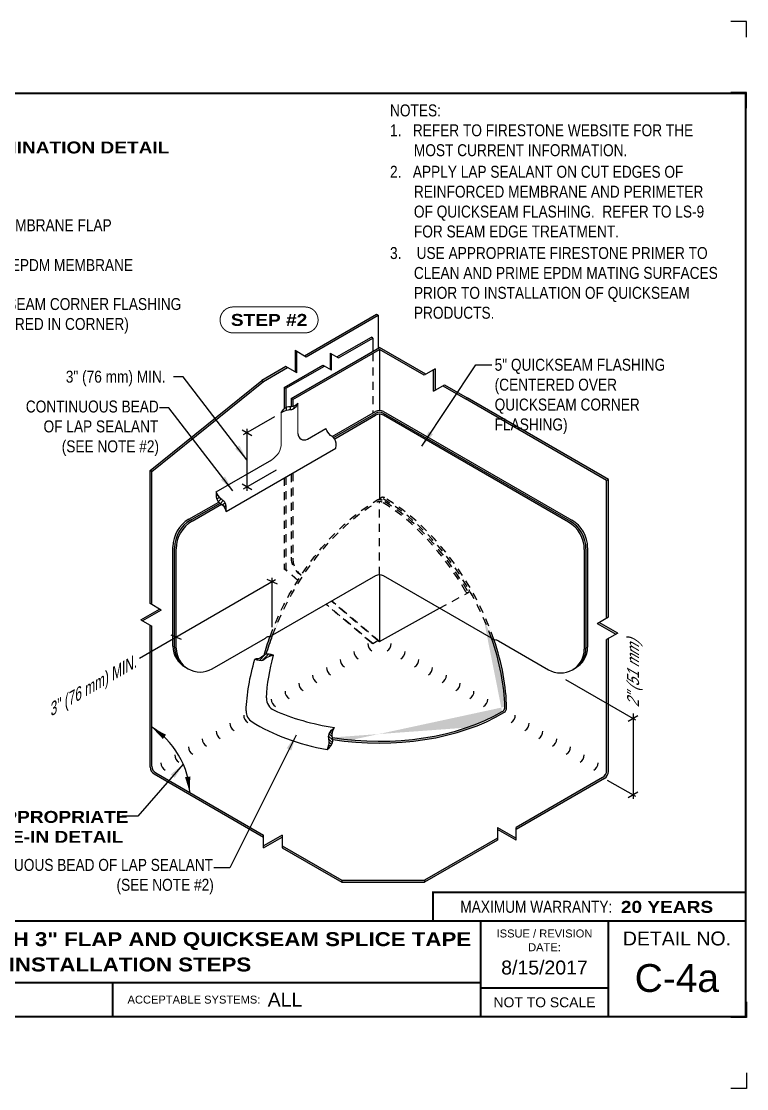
# Model space of a CAD drawing. Header units: inches. Extents: x 121.4 to 141.5, y -221.5 to -204.7.
# Drawn here: x 130.09 to 141.48, y -221.46 to -204.7 of the extents above; entities that cross this region are included whole.
import ezdxf
from ezdxf.enums import TextEntityAlignment as Align

# ---------------------------------------------------------------- set-up
doc = ezdxf.new("R2010")
doc.units = ezdxf.units.IN
doc.header["$MEASUREMENT"] = 0
doc.linetypes.add('HIDDEN2', pattern=[0.1875, 0.125, -0.0625])
doc.layers.get('0').update_dxf_attribs({"linetype": 'CONTINUOUS'})
doc.layers.get('DEFPOINTS').update_dxf_attribs({"linetype": 'CONTINUOUS'})
for name, color, linetype in [('FSBP-ANNO-NOTE', 7, 'CONTINUOUS'), ('FSBP-MEMBRANE', 7, 'CONTINUOUS'), ('FSBP-SEALANTS', 1, 'CONTINUOUS'), ('FSBP-TTLB', 7, 'CONTINUOUS'), ('FSBP-TTLB-BORDER', 7, 'CONTINUOUS'), ('FSBP-TTLB-TEXT', 7, 'CONTINUOUS')]:
    doc.layers.add(name, color=color, linetype=linetype)
doc.styles.add('FSBP_ARIAL', font='arial.ttf')
doc.styles.add('FSBP_ARIAL_BOLD', font='')
doc.styles.add('FSBP_ARIAL_NAR', font='ARIALN.TTF')
doc.styles.get('FSBP_ARIAL_BOLD').set_extended_font_data('Arial Black')
doc.dimstyles.new('FSBP-LEADER', dxfattribs={"dimtxt": 0.1875, "dimasz": 0.25, "dimexe": 0.0625, "dimexo": 0.125, "dimgap": 0.125, "dimtad": 0, "dimtih": 1, "dimtoh": 1, "dimdec": 4, "dimzin": 0, "dimdsep": 46, "dimlunit": 4, "dimtxsty": 'FSBP_ARIAL_NAR', "dimcen": 0.09375, "dimclrd": 256, "dimclre": 256, "dimclrt": 256, "dimadec": 0, "dimazin": 0, "dimtfac": 1, "dimtdec": 4, "dimtofl": 0, "dimtmove": 0, "dimatfit": 3, "dimfxl": 0, "dimtolj": 1, "dimtzin": 0, "dimlwd": -1, "dimlwe": -1, "dimarcsym": 0})

# ---------------------------------------------------------------- blocks, each defined once
blk = doc.blocks.new('TTLB-EPDM_2')
at = {"layer": 'DEFPOINTS', "linetype": 'Continuous', "ltscale": 1.75}
for points in [[(20.01562500000003, 13.88083333333333), (20.01562500000003, 14.13083333333333), (19.76562500000003, 14.13083333333333)], [(20.01562500000003, -2.380833333333342), (20.01562500000003, -2.630833333333342), (19.76562500000003, -2.630833333333342)]]:
    blk.add_lwpolyline(points, dxfattribs=at)
at = {"layer": 'DEFPOINTS', "color": 1}
for points in [[(20.015625, 12.765625), (20.015625, 13.015625), (19.765625, 13.015625)], [(20.015625, -1.265625), (20.015625, -1.515625), (19.765625, -1.515625)]]:
    blk.add_lwpolyline(points, dxfattribs=at)
at = {"layer": 'FSBP-TTLB', "const_width": 0.03125}
blk.add_lwpolyline([(15.09028770518938, 0), (20, 0), (20, 0.4512598240669945), (15.09028770518938, 0.4512598240669945)], close=True, dxfattribs=at)
for points in [[(0, 0), (0, -1.5), (20, -1.5), (20, 0), (0, 0)], [(15.84028770518938, 0), (15.84028770518938, -0.9643749050531198)], [(17.84110496735593, 0), (17.84110496735593, -1.5)], [(20, 0), (20, -1.5)], [(4.825208527206769, -0.9643749050531198), (15.84028770518938, -0.9643749050531198)], [(15.84028770518938, -0.9643749050531198), (15.84028770518938, -1.5)], [(15.84028770518938, -1.048740175933006), (17.84110496735593, -1.048740175933006)]]:
    blk.add_lwpolyline(points, dxfattribs=at)
at = {"layer": 'FSBP-TTLB-BORDER', "const_width": 0.03125}
blk.add_lwpolyline([(20, 0), (20, 13), (0, 13), (0, 0)], dxfattribs=at)
at = {"layer": 'FSBP-TTLB-TEXT', "const_width": 0.03125}
blk.add_lwpolyline([(10.06152282927678, -0.9643749050531198), (10.06152282927678, -1.5)], dxfattribs=at)
at = {"layer": 'FSBP-TTLB-TEXT', "style": 'FSBP_ARIAL_NAR'}
blk.add_text('MAXIMUM WARRANTY:', height=0.1875, dxfattribs=at).set_placement((17.90516569312837, 0.2256299120335257), align=Align.MIDDLE_RIGHT)
at = {"layer": 'FSBP-TTLB-TEXT', "style": 'FSBP_ARIAL'}
for s, height, p in [('ISSUE / REVISION', 0.125, (16.84069633627263, -0.1938496373466023)), ('DETAIL NO.', 0.21875, (18.92055248367797, -0.2724398367368792)), ('DATE:', 0.125, (16.84069633627263, -0.409973105348854)), ('NOT TO SCALE', 0.15625, (16.84069633627263, -1.274370087966503))]:
    blk.add_text(s, height=height, dxfattribs=at).set_placement(p, align=Align.MIDDLE_CENTER)
blk.add_text('ACCEPTABLE SYSTEMS:', height=0.125, dxfattribs=at).set_placement((10.29281281591562, -1.23218745252656), align=Align.MIDDLE_LEFT)
at = {"layer": 'FSBP-TTLB-TEXT'}
for tag, height, style, p in [('MAXIMUM_WARRANTY', 0.1875, 'FSBP_ARIAL_BOLD', (18.03987100774941, 0.2240244307510579)), ('ACCPT_SYSTEMS', 0.21875, 'FSBP_ARIAL', (12.49438170418193, -1.23218745252656))]:
    blk.add_attdef(tag, text='', height=height, dxfattribs=dict(at, style=style)).set_placement(p, align=Align.MIDDLE_LEFT)
for tag, height, style, p in [('DETAIL_DESCP_LINE_1', 0.21875, 'FSBP_ARIAL_BOLD', (10.33118450231211, -0.2831249841755152)), ('DETAIL_DESCP_LINE_2', 0.21875, 'FSBP_ARIAL_BOLD', (10.33118450231211, -0.6812499208775904)), ('ISSUE_REV_DATE', 0.21875, 'FSBP_ARIAL', (16.84069633627263, -0.7282559425942452)), ('DETAIL_NUMBER', 0.4375, 'FSBP_ARIAL', (18.91941590748775, -0.8931630692489421))]:
    blk.add_attdef(tag, text='', height=height, dxfattribs=dict(at, style=style)).set_placement(p, align=Align.MIDDLE_CENTER)

msp = doc.modelspace()

# ---------------------------------------------------------------- hatches: boundary and pattern name
at = {"layer": 'FSBP-MEMBRANE'}
h = msp.add_hatch(color=256, dxfattribs=at)
h.paths.add_polyline_path([(133.8929841105433, -210.3499385151922), (133.8659208166751, -210.3343135151922), (132.1094925140483, -211.748387868526), (132.1365558079165, -211.764012868526)])
h.paths.add_polyline_path([(134.2700486181535, -210.1322402202215), (134.2429853242853, -210.1166152202215), (133.8659208166751, -210.3343135151922), (133.8929841105432, -210.3499385151922)])
h.paths.add_polyline_path([(134.4167993474906, -209.878060500962), (134.3897360536223, -209.862435500962), (134.3897360536223, -210.201341793308), (134.4167993474906, -210.216966793308)])
h.paths.add_polyline_path([(135.6926560939306, -209.3108974111305), (135.6655928000624, -209.2952724111305), (134.5364867829593, -209.9471620740485), (134.5635500768276, -209.9627870740485)])
h = msp.add_hatch(color=256, dxfattribs=at)
h.paths.add_polyline_path([(135.7126079992145, -209.8164362334646), (134.3232534241964, -210.6185804713511), (134.3503167180647, -210.6342054713511), (135.7126079992145, -209.8476862334646), (136.4121164187349, -210.2515476077751), (136.4391797126031, -210.2359226077752)])
edge = h.paths.add_edge_path()
edge.add_line((134.3503167180646, -210.6342054713511), (134.3232534241964, -210.6185804713511))
edge.add_line((134.3232534241964, -210.6185804713511), (134.3232534241963, -210.7444821931216))
edge.add_spline(control_points=[(134.3232534241963, -210.7444821931215), (134.3324690592442, -210.743970223717), (134.3415851526698, -210.7430909830279), (134.3503167180558, -210.7411730156181)], knot_values=[0.1946409891916522, 0.1946409891916522, 0.1946409891916522, 0.1946409891916522, 0.2216285865530883, 0.2216285865530883, 0.2216285865530883, 0.2216285865530883], degree=3, periodic=0)
edge.add_line((134.3503167180647, -210.7411730156165), (134.3503167180646, -210.6342054713511))
h.paths.add_polyline_path([(136.5859304419401, -210.1511960346886), (136.558867148072, -210.1668210346886), (136.558867148072, -210.5057273270347), (136.5859304419401, -210.4901023270347)])
h.paths.add_polyline_path([(136.7326811712773, -210.4053757539482), (136.7056178774091, -210.4210007539482), (137.0606374570475, -210.62597140382), (139.279648409442, -211.9071179745197), (139.3067117033103, -211.8914929745197), (137.0877007509157, -210.61034640382)])
h = msp.add_hatch(color=256, dxfattribs=at)
edge = h.paths.add_edge_path()
edge.add_arc((135.7126079992144, -210.9616181741986), 0.1249999999999995, 60.00000000003179, 120.0000000000086)
edge.add_line((135.6501079992144, -210.8533649987256), (134.9901816907567, -211.2343736305589))
edge.add_spline(control_points=[(134.9901816907567, -211.2343736305589), (134.9968991550403, -211.2399660171491), (135.0034393335522, -211.2461788189072), (135.0088055695802, -211.2530670199865), (135.0090997500512, -211.2534512839326)], knot_values=[0.1463230055661663, 0.1463230055661663, 0.1463230055661663, 0.1463230055661663, 0.1727365513456251, 0.1742882624835663, 0.1742882624835663, 0.1742882624835663, 0.1742882624835663], degree=3, periodic=0)
edge.add_line((135.0090997500513, -211.2534512839326), (135.6501079992144, -210.8833649987255))
edge.add_arc((135.7126079992144, -210.9916181741986), 0.1249999999999995, 60.00000000000267, 119.9999999999973, ccw=False)
edge.add_line((135.7751079992144, -210.8833649987255), (138.6791117899654, -212.5599923690433))
edge.add_arc((138.4291117899654, -212.9930050709355), 0.4999999999999898, 0, 59.99999999999949, ccw=False)
edge.add_line((138.9291117899654, -212.9930050709355), (138.9291117899654, -214.5548108835023))
edge.add_arc((138.5541117899654, -214.5548108835023), 0.3750000000000028, -57.70755722410081, 0, ccw=False)
edge.add_arc((138.5800925520789, -214.5398108835024), 0.3749999999999858, 297.7075572239966, 360)
edge.add_line((138.9550925520789, -214.5398108835024), (138.9550925520789, -212.9780050709354))
edge.add_arc((138.4550925520789, -212.9780050709355), 0.4999999999999939, 3.256887993818826e-12, 60.00000000000673)
edge.add_line((138.7050925520789, -212.5449923690432), (135.7751079992144, -210.8533649987255))
edge = h.paths.add_edge_path()
edge.add_arc((133.0204094063334, -212.9789724584027), 0.4999999999999961, 120.00000000000489, 180, ccw=False)
edge.add_line((132.7704094063334, -212.5459597565105), (133.2326060397178, -212.2791104058074))
edge.add_spline(control_points=[(133.2326060397178, -212.2791104058074), (133.2249020283272, -212.2734897757288), (133.2169268797804, -212.2681110813936), (133.2091819655336, -212.2626343013431)], knot_values=[0.1970179981453527, 0.1970179981453527, 0.1970179981453527, 0.1970179981453527, 0.2249099053699538, 0.2249099053699538, 0.2249099053699538, 0.2249099053699538], degree=3, periodic=0)
edge.add_line((133.2091819655337, -212.2626343013431), (132.7444286442199, -212.5309597565105))
edge.add_arc((132.9944286442199, -212.9639724584027), 0.5000000000000098, 120.0000000000062, 179.9999999999968)
edge.add_line((132.4944286442199, -212.9639724584027), (132.4944286442199, -214.3577173185928))
edge.add_line((132.4944286442199, -214.3577173185928), (132.5204094063335, -214.3687890495448))
edge.add_line((132.5204094063335, -214.3687890495448), (132.5204094063334, -212.9789724584027))
h.paths.add_polyline_path([(132.5204094063335, -214.368789049545), (132.4944286442199, -214.3837890495451), (132.4944286442199, -214.5257782709695, 0.2786991910613287), (132.6950690853249, -214.8577778857614, -0.2572566661228441), (132.5204094063335, -214.5407782709695)])
h.paths.add_polyline_path([(132.4944286442199, -214.3577173185928), (132.4944286442199, -214.3837890495451), (132.5204094063336, -214.3687890495449)])
h = msp.add_hatch(color=256, dxfattribs=at)
h.paths.add_polyline_path([(132.1365558079165, -211.764012868526), (132.1094925140483, -211.748387868526), (132.1094925140483, -213.8411005010195), (132.1365558079166, -213.8567255010194)])
h.paths.add_polyline_path([(132.2833065372535, -213.9414520741059), (132.2562432433852, -213.9258270741059), (131.9627417847111, -214.095280220279), (131.9898050785795, -214.110905220279)])
h.paths.add_polyline_path([(132.1365558079165, -214.1956317933654), (132.1094925140484, -214.1800067933655), (132.1094925140484, -214.6060320279204), (132.1365558079165, -214.5904070279205)])
h.paths.add_polyline_path([(132.1365558079165, -214.5904070279205), (132.1094925140484, -214.6060320279204), (132.1094925140484, -216.4068778694813, 0.26794919243112), (132.1719925140484, -216.5151310449543), (133.8920460909602, -217.5082044406049), (133.8920460909602, -217.476954440605), (132.1990558079164, -216.4995060449543, -0.2679491924309793), (132.1365558079165, -216.3912528694812)])
h.paths.add_polyline_path([(134.1855475496342, -217.5082044406051), (134.1855475496342, -217.476954440605), (133.8920460909602, -217.646407586778), (133.8920460909602, -217.6776575867781)])
h.paths.add_polyline_path([(134.1855475496343, -217.646407586778), (134.1855475496343, -217.6776575867779), (135.1185880206253, -218.2163487538696), (135.1185880206253, -218.1850987538695)])
h.paths.add_polyline_path([(136.4185082262305, -218.1850987538695), (135.1185880206253, -218.1850987538696), (135.1185880206253, -218.2163487538695), (136.4185082262305, -218.2163487538696)])
h.paths.add_polyline_path([(137.5635068227823, -217.5552835059287), (137.5635068227823, -217.5240335059286), (136.4185082262305, -218.1850987538695), (136.4185082262306, -218.2163487538697)])
h.paths.add_polyline_path([(137.5635068227823, -217.3545803597556), (137.5635068227823, -217.3858303597557), (137.8570082814564, -217.5552835059286), (137.8570082814563, -217.5240335059286)])
h.paths.add_polyline_path([(139.2442117033104, -216.5849280907276, 0.2679491924307208), (139.3067117033102, -216.4766749152546), (139.3067117033102, -215.4223373479561), (139.279648409442, -215.4067123479561), (139.279648409442, -216.4610499152544, -0.2679491924312365), (139.2171484094421, -216.5693030907275), (137.8570082814563, -217.3545803597556), (137.8570082814563, -217.3858303597558)])
h.paths.add_polyline_path([(139.3067117033102, -214.3893663128712), (139.279648409442, -214.4049913128711), (139.279648409442, -215.4067123479561), (139.3067117033102, -215.422337347956)])
h.paths.add_polyline_path([(139.1599609739733, -214.1351865936115), (139.1328976801051, -214.1508115936116), (139.426399138779, -214.3202647397848), (139.4534624326473, -214.3046397397848)])
h.paths.add_polyline_path([(139.3067117033102, -211.8914929745197), (139.279648409442, -211.9071179745197), (139.279648409442, -214.0660850205252), (139.3067117033102, -214.0504600205252)])
h = msp.add_hatch(color=256, dxfattribs=at)
edge = h.paths.add_edge_path()
edge.add_ellipse((135.7126079992145, -214.4362869578478), major_axis=(-1.355625165037663, -2.348011661864188), ratio=0.5773502691896257, start_angle=286.17178731617446, end_angle=293.06004191308546, ccw=False)
edge.add_spline(control_points=[(134.0330573326368, -214.3385499651686), (134.0226131619719, -214.3463640131299), (134.0103980310721, -214.3555030459711), (133.9961551490461, -214.3584914785643), (133.9940608635975, -214.3588379444867)], knot_values=[0, 0, 0, 0, 0.0378914001495455, 0.04431643523064322, 0.04431643523064322, 0.04431643523064322, 0.04431643523064322], degree=3, periodic=0)
edge.add_ellipse((135.686627237101, -214.4212869578478), major_axis=(-1.355625165037663, -2.348011661864188), ratio=0.5773502691896257, start_angle=286.9891252174177, end_angle=293.7852045980065)
edge.add_spline(control_points=[(133.8994078132318, -214.6520677007898), (133.9054022125816, -214.6478184698537), (133.9166023955283, -214.640953572203), (133.928681555648, -214.6370866189116), (133.9343118849034, -214.635861471033)], knot_values=[0.1357060725489494, 0.1357060725489494, 0.1357060725489494, 0.1357060725489494, 0.1630777839777892, 0.1857740243793803, 0.1857740243793803, 0.1857740243793803, 0.1857740243793803], degree=3, periodic=0)
edge = h.paths.add_edge_path()
edge.add_ellipse((135.7126079992146, -214.4662869578478), major_axis=(-2.711250330075325, 0), ratio=0.5773502691896261, start_angle=74.28768636865316, end_angle=136.1303300978276)
edge.add_arc((137.6242916307099, -215.4796610340685), 0.08333333333334857, 300.988677995794, 360.4255553803303)
edge.add_ellipse((135.7905502855551, -214.3912869578478), major_axis=(1.355625165037663, -2.348011661864188), ratio=0.5773502691896257, start_angle=45.49350216937509, end_angle=71.25642452265299)
edge.add_spline(control_points=[(137.5098889383191, -214.4046187241862), (137.5080675267785, -214.4042964342402), (137.4941237681866, -214.4012518221138), (137.4821337202308, -214.3922811902856), (137.471689549566, -214.3844671423243)], knot_values=[0, 0, 0, 0, 0.005608435259622215, 0.04349983540909387, 0.04349983540909387, 0.04349983540909387, 0.04349983540909387], degree=3, periodic=0)
edge.add_ellipse((135.7645695234416, -214.4062869578478), major_axis=(1.355625165037663, -2.348011661864188), ratio=0.5773502691896257, start_angle=46.273270079413805, end_angle=72.07017789199801, ccw=False)
edge.add_arc((137.5979214083368, -215.4652720486322), 0.08333333333332277, -61.202645500829476, 2.4472640094912776, ccw=False)
edge.add_ellipse((135.7126079992145, -214.4362869578478), major_axis=(-2.711250330075325, 0), ratio=0.5773502691896261, start_angle=74.18562601393552, end_angle=135.3047358247728, ccw=False)
edge.add_spline(control_points=[(134.9737336308523, -215.9423793653835), (134.9754789786595, -215.9527278668778), (134.9772651523019, -215.9630284594259), (134.9783815225624, -215.9731368545216)], knot_values=[0.180423350069737, 0.180423350069737, 0.180423350069737, 0.180423350069737, 0.2095500917941381, 0.2095500917941381, 0.2095500917941381, 0.2095500917941381], degree=3, periodic=0)
at = {"layer": 'FSBP-SEALANTS'}
h = msp.add_hatch(dxfattribs=at)
h.set_pattern_fill('ANSI31', color=256, scale=0.5, angle=45, style=0)
h.set_pattern_definition([(90, (6.252776074688882e-13, -74.99789894155569), (-0.0625, 1.387778780781446e-17), [])])
edge = h.paths.add_edge_path()
edge.add_spline(control_points=[(134.1693570112333, -210.8451607865974), (134.2031966836286, -210.8255501621888), (134.2579228344808, -210.7938354937617), (134.3716684595352, -210.8020526231134), (134.4073580058412, -210.7365889514249), (134.4303017812236, -210.6945042534)], knot_values=[0, 0, 0, 0, 0.1731598397207024, 0.2800373301323079, 0.4724284493656404, 0.4724284493656404, 0.4724284493656404, 0.4724284493656404], degree=3, periodic=0)
edge.add_spline(control_points=[(134.4303017812236, -210.6945042534), (134.4060764750692, -210.7139545101148), (134.3810960895669, -210.7340110125077), (134.3512238140428, -210.74097376377), (134.3503167180558, -210.7411730156181)], knot_values=[0.332442879829669, 0.332442879829669, 0.332442879829669, 0.332442879829669, 0.4673681506631664, 0.4715736407754479, 0.4715736407754479, 0.4715736407754479, 0.4715736407754479], degree=3, periodic=0)
edge.add_spline(control_points=[(134.3503167180558, -210.7411730156181), (134.3415851526698, -210.7430909830279), (134.3324690592443, -210.743970223717), (134.3232534241964, -210.7444821931215)], knot_values=[0.2919614837875716, 0.2919614837875716, 0.2919614837875716, 0.2919614837875716, 0.3324428798296689, 0.3324428798296689, 0.3324428798296689, 0.3324428798296689], degree=3, periodic=0)
edge.add_spline(control_points=[(134.3232534241964, -210.7444821931215), (134.3014228757106, -210.7456949769232), (134.2722251672292, -210.7445888921777), (134.2485201607391, -210.7551573388081), (134.2432466692186, -210.7581621900882)], knot_values=[0.1669049209828238, 0.1669049209828238, 0.1669049209828238, 0.1669049209828238, 0.2627996775007195, 0.2919614837875717, 0.2919614837875717, 0.2919614837875717, 0.2919614837875717], degree=3, periodic=0)
edge.add_spline(control_points=[(134.2432466692186, -210.7581621900882), (134.2338651124442, -210.7635078292673), (134.2252882305846, -210.7705637746952), (134.217265907106, -210.7787984130924)], knot_values=[0.1150259826633983, 0.1150259826633983, 0.1150259826633983, 0.1150259826633983, 0.1669049209828237, 0.1669049209828237, 0.1669049209828237, 0.1669049209828237], degree=3, periodic=0)
edge.add_spline(control_points=[(134.217265907106, -210.7787984130924), (134.1994788113932, -210.7970562534455), (134.1844179113133, -210.8211085200214), (134.1693570112333, -210.8451607865974)], knot_values=[0, 0, 0, 0, 0.1150259826633983, 0.1150259826633983, 0.1150259826633983, 0.1150259826633983], degree=3, periodic=0)
h = msp.add_hatch(dxfattribs=at)
h.set_pattern_fill('ANSI31', color=256, scale=0.3333333333333333, style=0)
h.set_pattern_definition([(45, (-9.412734749283615, -126.7333325317293), (-0.02946278254943948, 0.02946278254943948), [])])
edge = h.paths.add_edge_path()
edge.add_spline(control_points=[(133.1461195862962, -212.0850351474922), (133.1453370561798, -212.140799362545), (133.1439934447887, -212.2365470315146), (133.2702410919713, -212.2907728891306), (133.2933048338311, -212.3601791596352), (133.3045999464556, -212.3941698124513)], knot_values=[0, 0, 0, 0, 0.2260497667380161, 0.3881295238504646, 0.5436879218698301, 0.5436879218698301, 0.5436879218698301, 0.5436879218698301], degree=3, periodic=0)
edge.add_spline(control_points=[(133.3045999464556, -212.3941698124513), (133.308704335974, -212.3390598077087), (133.3150888039759, -212.2533349854689), (133.1997885604179, -212.1901425823334), (133.1666256961643, -212.1251951215195), (133.1461195862962, -212.0850351474922)], knot_values=[0, 0, 0, 0, 0.2218120750561652, 0.3450335523231787, 0.5446734500372612, 0.5446734500372612, 0.5446734500372612, 0.5446734500372612], degree=3, periodic=0)
h = msp.add_hatch(dxfattribs=at)
h.set_pattern_fill('ANSI31', color=256, scale=0.25, style=0)
h.set_pattern_definition([(45, (0, 0), (-0.02209708691207961, 0.02209708691207961), [])])
edge = h.paths.add_edge_path()
edge.add_spline(control_points=[(134.046371317067, -214.651622392302), (134.0006185640678, -214.6381486642295), (133.9220606673149, -214.6150141494862), (133.8483503874801, -214.7065286353854), (133.7858746298812, -214.7095584929911), (133.7552780891001, -214.711042319124)], knot_values=[0, 0, 0, 0, 0.2260497667380161, 0.3881295238504646, 0.5436879218698301, 0.5436879218698301, 0.5436879218698301, 0.5436879218698301], degree=3, periodic=0)
edge.add_spline(control_points=[(133.7552780891001, -214.711042319124), (133.7997277417438, -214.7271017426292), (133.8688701522607, -214.7520825284536), (133.9474475746371, -214.6716482301603), (134.008574039142, -214.6592739645194), (134.046371317067, -214.651622392302)], knot_values=[0, 0, 0, 0, 0.2218120750561652, 0.3450335523231787, 0.5446734500372612, 0.5446734500372612, 0.5446734500372612, 0.5446734500372612], degree=3, periodic=0)
h = msp.add_hatch(dxfattribs=at)
h.set_pattern_fill('ANSI31', color=256, scale=0.25, angle=90, style=0)
h.set_pattern_definition([(135, (0, 0), (-0.02209708691207961, -0.02209708691207961), [])])
edge = h.paths.add_edge_path()
edge.add_spline(control_points=[(134.8888867727002, -216.1336355303089), (134.931356124688, -216.0932291158549), (135.0042763917741, -216.0238509314453), (134.9522055050267, -215.8891412220265), (134.9873934855702, -215.8207910021978), (135.0046262574977, -215.7873175339477)], knot_values=[0, 0, 0, 0, 0.2260497667380161, 0.3881295238504646, 0.5436879218698301, 0.5436879218698301, 0.5436879218698301, 0.5436879218698301], degree=3, periodic=0)
edge.add_spline(control_points=[(135.0046262574977, -215.7873175339477), (134.9602063753654, -215.824747395062), (134.8911102735324, -215.8829703657455), (134.9283970114677, -216.0160472333566), (134.9039830421992, -216.0887068061073), (134.8888867727002, -216.1336355303089)], knot_values=[0, 0, 0, 0, 0.2218120750561652, 0.3450335523231787, 0.5446734500372612, 0.5446734500372612, 0.5446734500372612, 0.5446734500372612], degree=3, periodic=0)

# ---------------------------------------------------------------- linework, layer by layer
at = {"layer": 'FSBP-ANNO-NOTE'}
for p, q in [((133.5766761385187, -211.1873452480028), (134.0674214387238, -210.9040133168258)), ((133.5542561717933, -211.1119010741785), (133.7073492807172, -211.2002894218269)), ((133.6308027262552, -211.0935952480028), (133.6308027262552, -212.0680198779444)), ((133.5766761385187, -212.0367698779444), (134.0930079151225, -211.738665587731)), ((133.5542561717932, -211.9613257041202), (133.7073492807171, -212.0497140517686)), ((134.0815622320845, -213.4674570453514), (131.9414345996999, -214.703060310009)), ((134.1087484404966, -213.5333585847472), (133.9461228481994, -213.4640555059556)), ((134.027435644348, -214.2130460930086), (134.027435644348, -213.4362070453514)), ((132.6017222024821, -214.4034405889407), (132.4390966101849, -214.334137510149)), ((138.6349593256966, -215.034500931912), (139.730763592379, -215.6671638202603)), ((139.7712257550167, -215.6021363131029), (139.6181326460927, -215.6905246607511)), ((139.6946792005546, -215.566697207759), (139.6946792005546, -216.9075056215225)), ((139.2893171930909, -216.6109697573941), (139.730763592379, -216.8658389548559)), ((139.7712257550166, -216.8008114476984), (139.6181326460926, -216.8891997953467))]:
    msp.add_line(p, q, dxfattribs=at)
at = {"layer": 'FSBP-ANNO-NOTE', "const_width": 0.015625}
msp.add_lwpolyline([(133.4128685877059, -209.5888686842599), (134.5444375701753, -209.5888686842599, 0.9999999999999999), (134.5444375701753, -209.1819298860179), (133.4128685877059, -209.1819298860179, 0.9999999999999999)], format="xyb", close=True, dxfattribs=at)
at = {"layer": 'FSBP-ANNO-NOTE'}
for points in [[(132.1365558079165, -215.7813678224908, 0, 0.08203125, 0), (132.3352570913231, -215.9330240666509, 0.08203125, 0.08203125, 0)], [(132.7341079242613, -216.8084185283566, 0, 0.08203125, 0), (132.700123413967, -216.5607759038344, 0.08203125, 0.08203125, 0)]]:
    msp.add_lwpolyline(points, format="xyseb", dxfattribs=at)
msp.add_ellipse((132.1433924173094, -216.4673687714115), major_axis=(-0.4176989407177826, 0.7234757875909127), ratio=0.5773502691896758, start_param=3.926990816999116, end_param=5.509360840329163, dxfattribs=at)
at = {"layer": 'FSBP-MEMBRANE'}
for p, q in [((134.5364867829594, -209.9471620740484), (135.6655928000625, -209.2952724111304)), ((134.5635500768276, -209.9627870740485), (135.6926560939306, -209.3108974111305)), ((135.6655928000625, -209.2952724111305), (135.6926560939306, -209.3108974111305)), ((135.6926560939306, -209.3108974111305), (135.6926560939306, -209.8279554713512)), ((135.0702031663753, -209.9821801023924), (135.610383680571, -209.6703067371104)), ((135.610383680571, -209.6703067371104), (135.5844029184576, -209.6553067371104)), ((134.3232534241964, -210.6185804713511), (135.7126079992145, -209.8164362334646)), ((134.3503167180647, -210.6342054713511), (135.7126079992145, -209.8476862334645)), ((136.4391797126031, -210.2359226077751), (135.7126079992145, -209.8164362334646)), ((135.7126079992145, -209.8476862334646), (135.7126079992145, -210.8066181741986)), ((136.4121164187349, -210.2515476077751), (135.7126079992145, -209.8476862334646)), ((134.3897360536223, -209.862435500962), (134.5635500768276, -209.9627870740485)), ((134.3897360536223, -209.862435500962), (134.3897360536223, -210.201341793308)), ((134.4167993474906, -210.216966793308), (134.4167993474906, -209.878060500962)), ((134.9398426489714, -209.9069164225774), (135.0702031663753, -209.9821801023924)), ((134.9398426489714, -209.9069164225775), (134.9398426489714, -210.161096141837)), ((134.9601401193726, -210.172814891837), (134.9601401193726, -209.9186351725775)), ((134.2429853242853, -210.1166152202215), (133.8659208166751, -210.3343135151922)), ((133.8929841105432, -210.3499385151922), (134.2700486181535, -210.1322402202215)), ((134.4167993474906, -210.216966793308), (134.2429853242853, -210.1166152202215)), ((134.2432466692185, -210.459623658634), (134.8500770723698, -210.1092699620221)), ((134.8240963102563, -210.0942699620221), (134.8500770723698, -210.1092699620221)), ((134.9601401193726, -210.172814891837), (134.8500770723698, -210.1092699620221)), ((136.5859304419401, -210.1511960346886), (136.4121164187349, -210.2515476077751)), ((136.558867148072, -210.5057273270347), (136.558867148072, -210.1668210346886)), ((136.5859304419401, -210.1511960346886), (136.5859304419401, -210.4901023270347)), ((132.1094925140482, -211.748387868526), (133.8659208166751, -210.3343135151922)), ((132.1365558079165, -211.764012868526), (133.8929841105433, -210.3499385151922)), ((133.8659208166751, -210.3343135151922), (133.8929841105432, -210.3499385151922)), ((134.217265907105, -210.4446236586339), (134.2432466692186, -210.4596236586339)), ((134.2172659071055, -210.4446236586342), (134.2172659071055, -210.7787984130928)), ((134.2432466692185, -210.4596236586339), (134.2432466692185, -210.7581621900883)), ((136.558867148072, -210.5057273270347), (136.7326811712773, -210.4053757539482)), ((136.7056178774091, -210.4210007539481), (137.0606374570475, -210.62597140382)), ((136.7326811712773, -210.4053757539482), (137.0877007509157, -210.61034640382)), ((134.3232534241964, -210.6185804713511), (134.3232534241964, -210.7444821931218)), ((134.3503167180647, -210.6342054713511), (134.3232534241964, -210.6185804713511)), ((134.3503167180647, -210.6342054713511), (134.3503167180647, -210.7411730156422)), ((139.279648409442, -211.9071179745197), (137.0606374570475, -210.62597140382)), ((139.3067117033102, -211.8914929745196), (137.0877007509157, -210.61034640382)), ((134.967815887677, -211.2172865329877), (135.6501079992144, -210.8233649987256)), ((134.9901816907567, -211.2343736305589), (135.6501079992144, -210.8533649987256)), ((135.7751079992144, -210.8233649987256), (138.7310733141925, -212.5299923690433)), ((138.7050925520789, -212.5449923690432), (135.7751079992144, -210.8533649987256)), ((135.0090997500513, -211.2534512839326), (135.6501079992144, -210.8833649987255)), ((135.7126079992145, -210.8666181741986), (135.7126079992145, -212.2055286299336)), ((138.6791117899654, -212.5599923690433), (135.7751079992144, -210.8833649987255)), ((132.1365558079165, -211.764012868526), (132.1094925140482, -211.748387868526)), ((132.1094925140484, -213.8411005010195), (132.1094925140483, -211.748387868526)), ((132.1365558079166, -213.8567255010194), (132.1365558079165, -211.7640128685261)), ((139.279648409442, -211.9071179745197), (139.3067117033103, -211.8914929745197)), ((139.279648409442, -214.0660850205252), (139.279648409442, -211.9071179745197)), ((139.3067117033102, -214.0504600205253), (139.3067117033102, -211.8914929745196)), ((132.7184478821063, -212.5159597565104), (133.1869966018297, -212.2454430270497)), ((132.7444286442199, -212.5309597565105), (133.2091819655337, -212.2626343013432)), ((132.7704094063334, -212.5459597565105), (133.2326060397178, -212.2791104058074)), ((132.4684478821063, -214.5107782709694), (132.4684478821063, -212.9489724584026)), ((132.4944286442199, -214.5257782709695), (132.4944286442199, -212.9639724584027)), ((132.5204094063335, -214.5407782709695), (132.5204094063334, -212.9789724584027)), ((138.9291117899654, -212.9930050709355), (138.9291117899654, -214.5548108835023)), ((138.9550925520789, -212.9780050709355), (138.9550925520789, -214.5398108835024)), ((138.9810733141925, -212.9630050709356), (138.9810733141924, -214.5248108835023)), ((135.6501079992146, -213.4049453275267), (134.0330573326368, -214.3385499651686)), ((135.7126079992145, -213.3881985029998), (135.7126079992145, -214.4362869578478)), ((137.471689549566, -214.3844671423244), (135.7751079992146, -213.4049453275267)), ((132.2833065372536, -213.9414520741059), (132.1094925140483, -213.8411005010194)), ((131.9627417847112, -214.0952802202789), (132.2562432433853, -213.9258270741059)), ((132.2833065372536, -213.9414520741059), (131.9898050785795, -214.110905220279)), ((135.7126079992145, -214.4362869578478), (136.6573190565232, -213.914290118946)), ((131.9627417847112, -214.095280220279), (132.1365558079165, -214.1956317933654)), ((132.1094925140484, -216.4068778694813), (132.1094925140484, -214.1800067933655)), ((132.1365558079165, -216.3912528694812), (132.1365558079165, -214.1956317933654)), ((139.132897680105, -214.1508115936115), (139.3067117033104, -214.0504600205252)), ((139.132897680105, -214.1508115936115), (139.426399138779, -214.3202647397848)), ((139.4534624326473, -214.3046397397848), (139.1599609739733, -214.1351865936115)), ((133.0829094063335, -214.8655377973887), (133.922578485303, -214.3807546286154)), ((139.4534624326474, -214.3046397397848), (139.2796484094419, -214.4049913128711)), ((137.5821683968998, -214.426671805771), (138.3666117899654, -214.8795704099215)), ((139.279648409442, -216.4610499152544), (139.279648409442, -214.404991312871)), ((139.3067117033102, -216.4766749152544), (139.3067117033102, -214.3893663128711)), ((132.1719925140484, -216.5151310449543), (133.8920460909602, -217.5082044406049)), ((132.1990558079164, -216.4995060449543), (133.8920460909602, -217.476954440605)), ((139.2171484094422, -216.5693030907274), (137.8570082814563, -217.3545803597556)), ((139.2442117033104, -216.5849280907276), (137.8570082814564, -217.3858303597558)), ((137.5635068227823, -217.3545803597556), (137.8570082814564, -217.5240335059286)), ((137.5635068227823, -217.3545803597556), (137.5635068227823, -217.5552835059286)), ((137.8570082814563, -217.5552835059287), (137.5635068227822, -217.3858303597557)), ((137.8570082814564, -217.5552835059287), (137.8570082814563, -217.3545803597557)), ((134.1855475496342, -217.476954440605), (133.8920460909602, -217.646407586778)), ((133.8920460909602, -217.6776575867781), (133.8920460909602, -217.4769544406051)), ((133.8920460909602, -217.6776575867781), (134.1855475496343, -217.5082044406051)), ((134.1855475496342, -217.476954440605), (134.1855475496343, -217.677657586778)), ((137.5635068227823, -217.5240335059286), (136.4185082262306, -218.1850987538695)), ((137.5635068227822, -217.5552835059287), (136.4185082262305, -218.2163487538697)), ((134.1855475496343, -217.646407586778), (135.1185880206253, -218.1850987538695)), ((134.1855475496342, -217.6776575867779), (135.1185880206253, -218.2163487538696)), ((135.1185880206253, -218.1850987538695), (135.1185880206253, -218.2163487538695)), ((135.1185880206253, -218.1850987538695), (136.4185082262305, -218.1850987538695)), ((135.1185880206253, -218.2163487538695), (136.4185082262305, -218.2163487538695)), ((136.4185082262305, -218.1850987538695), (136.4185082262305, -218.2163487538695))]:
    msp.add_line(p, q, dxfattribs=at)
at = {"layer": 'FSBP-MEMBRANE', "linetype": 'Continuous'}
for p, q in [((135.0442224042618, -209.9671801023923), (135.5844029184576, -209.6553067371104)), ((135.610383680571, -209.6703067371104), (135.610383680571, -209.8754554713511)), ((134.2172659071055, -210.4446236586336), (134.8240963102563, -210.0942699620221))]:
    msp.add_line(p, q, dxfattribs=at)
at = {"layer": 'FSBP-MEMBRANE', "linetype": 'HIDDEN2'}
for p, q in [((135.610383680571, -209.9067054713511), (135.610383680571, -210.8462998447877)), ((134.2172659071055, -211.8672418743898), (134.2172659071056, -213.2954573757513)), ((134.2432466692186, -211.85224187439), (134.2432466692186, -213.310457375751)), ((135.7126079992145, -213.3881985029998), (135.7126079992145, -212.2359923625347)), ((135.7385887613281, -212.2075603333022), (135.7385887613281, -212.2075603333022)), ((135.7385887613281, -212.2075603333022), (135.7547998280231, -212.2169989406041)), ((134.2172659071056, -213.2954573757513), (134.2432466692186, -213.310457375751)), ((134.4295494614065, -213.4756566938901), (134.2172659071056, -213.2954573757513)), ((134.4324559659589, -213.4710698469827), (134.2432466692186, -213.310457375751)), ((134.4801459197501, -213.397445439898), (134.4408719749638, -213.3641073035812)), ((134.483260457525, -213.3927412649297), (134.467935268832, -213.3797323035812)), ((136.6573190565232, -213.914290118946), (137.1092139263658, -213.6645971660067)), ((135.5795571882555, -214.4518538793715), (134.8740686315522, -213.8529918653483)), ((135.6055379503687, -214.4668538793713), (134.8790146480195, -213.8501362814094)), ((135.6855447053463, -214.4206619578479), (134.9590214029974, -213.8039443598861)), ((135.7126079992146, -214.4362869578479), (134.9641735034841, -213.8009697932832)), ((135.5795571882555, -214.4518538793716), (135.6055379503686, -214.4668538793713)), ((135.6055379503686, -214.4668538793713), (135.6855447053464, -214.4206619578479)), ((135.6855447053463, -214.4206619578479), (135.7126079992145, -214.4362869578478))]:
    msp.add_line(p, q, dxfattribs=at)
for points in [[(134.3232534241965, -211.8060499528666), (134.3232534241964, -213.1099848061638, 0.220199839138491), (134.4408719749638, -213.3641073035812)], [(134.3503167180646, -211.7904249528667), (134.3503167180646, -213.1256098061638, 0.2201998391384749), (134.467935268832, -213.3797323035812)]]:
    msp.add_lwpolyline(points, format="xyb", dxfattribs=at)
at = {"layer": 'FSBP-MEMBRANE'}
for centre, radius, start, end in [((135.7126079992144, -210.9316181741986), 0.125, 60.00000000000028, 119.9999999999997), ((135.7126079992144, -210.9616181741986), 0.125, 60.00000000000028, 120.0000000000006), ((135.7126079992144, -210.9916181741986), 0.125, 60.00000000000028, 120.0000000000006), ((132.9684478821063, -212.9489724584026), 0.5, 119.999999999998, 180), ((132.9944286442199, -212.9639724584027), 0.5, 120.000000000001, 179.9999999999986), ((138.4810733141925, -212.9630050709355), 0.5, 359.9999999999972, 60.00000000000144), ((133.0204094063334, -212.9789724584027), 0.5, 120.0000000000039, 180.0000000000014), ((138.4291117899654, -212.9930050709355), 0.5, 0, 60.00000000000027), ((138.4550925520789, -212.9780050709355), 0.5, 359.9999999999986, 60.00000000000158), ((135.7126079992146, -213.5131985029998), 0.125, 59.99999999999946, 119.9999999999997), ((132.8434478821063, -214.5107782709694), 0.375, 180.0000000000016, 242.2924427759317), ((132.8694286442199, -214.5257782709695), 0.375, 180.0000000000016, 242.2924427760034), ((132.8954094063335, -214.5407782709695), 0.375, 180.0000000000016, 299.9999999999999), ((135.6568949615703, -214.4693280594819), 0.1284835804025044, 178.7006910524146, 240.9385429986505), ((135.7683210368587, -214.4693280594819), 0.1284835804025044, 299.0614570013203, 1.299308947557721), ((138.5800925520789, -214.5398108835024), 0.375, 297.7075572239868, 1.781110621619569e-12), ((138.6060733141924, -214.5248108835023), 0.375, 297.7075572240392, 1.781110621619569e-12), ((135.2238822596781, -214.7193280594819), 0.1284835804025044, 178.7006910524146, 240.9385429986505), ((135.4403886106242, -214.5943280594819), 0.1284835804025044, 178.7006910524146, 240.9385429986505), ((135.9848273878047, -214.5943280594821), 0.1284835804025044, 299.0614570013203, 1.299308947557721), ((136.2013337387507, -214.7193280594822), 0.1284835804025044, 299.0614570013203, 1.299308947557721), ((138.5541117899654, -214.5548108835023), 0.375, 240.0000000000022, 1.781110621619569e-12), ((135.007375908732, -214.8443280594819), 0.1284835804025044, 178.7006910524146, 240.9385429986505), ((136.4178400896968, -214.8443280594823), 0.1284835804025044, 299.0614570013203, 1.299308947557721), ((134.7908695577859, -214.9693280594819), 0.1284835804025044, 178.7006910524146, 240.9385429986505), ((136.6343464406428, -214.9693280594824), 0.1284835804025044, 299.0614570013203, 1.299308947557721), ((134.3578568558937, -215.2193280594819), 0.1284835804025044, 178.7006910524146, 240.9385429986505), ((134.5743632068398, -215.0943280594819), 0.1284835804025044, 178.7006910524146, 240.9385429986505), ((136.8508527915889, -215.0943280594825), 0.1284835804025044, 299.0614570013203, 1.299308947557721), ((137.0673591425349, -215.2193280594826), 0.1284835804025044, 299.0614570013203, 1.299308947557721), ((134.1413505049476, -215.3443280594819), 0.1284835804025044, 178.7006910524146, 240.9385429986505), ((137.283865493481, -215.3443280594827), 0.1284835804025044, 299.0614570013203, 1.299308947557721), ((137.5979214083367, -215.4652720486322), 0.08333333333333333, 300.2646132763061, 1.09061238873504), ((137.6242916307099, -215.4796610340684), 0.08333333333333333, 300.9886779957348, 0.4255553753989132), ((133.4918314521092, -215.7193280594819), 0.1284835804025044, 178.7006910524146, 240.9385429986505), ((133.7083378030554, -215.5943280594819), 0.1284835804025044, 178.7006910524146, 240.9385429986505), ((137.7168781953731, -215.5943280594829), 0.1284835804025044, 299.0614570013203, 1.299308947557721), ((137.9333845463191, -215.719328059483), 0.1284835804025044, 299.0614570013203, 1.299308947557721), ((133.2753251011632, -215.8443280594819), 0.1284835804025044, 178.7006910524146, 240.9385429986505), ((138.1498908972652, -215.8443280594831), 0.1284835804025044, 299.0614570013203, 1.299308947557721), ((133.0588187502171, -215.9693280594819), 0.1284835804025044, 178.7006910524146, 240.9385429986505), ((138.3663972482112, -215.9693280594832), 0.1284835804025044, 299.0614570013203, 1.299308947557721), ((132.6258060483249, -216.2193280594819), 0.1284835804025044, 178.7006910524146, 240.9385429986505), ((132.842312399271, -216.0943280594819), 0.1284835804025044, 178.7006910524146, 240.9385429986505), ((138.5829035991572, -216.0943280594833), 0.1284835804025044, 299.0614570013203, 1.299308947557721), ((138.7994099501032, -216.2193280594835), 0.1284835804025044, 299.0614570013203, 1.299308947557721), ((132.2615558079164, -216.3912528694812), 0.125, 180, 239.9999999999994), ((132.4092996973788, -216.3443280594819), 0.1284835804025044, 178.7006910524146, 240.9385429986505), ((139.0159163010492, -216.3443280594835), 0.1284835804025044, 299.0614570013203, 1.299308947557721), ((132.2344925140484, -216.4068778694813), 0.125, 180, 239.9999999999994), ((139.154648409442, -216.4610499152544), 0.125, 299.9999999999997, 0), ((139.1817117033103, -216.4766749152544), 0.125, 299.9999999999997, 0)]:
    msp.add_arc(centre, radius, start, end, dxfattribs=at)
at = {"layer": 'FSBP-MEMBRANE', "linetype": 'HIDDEN2'}
for centre, radius, start, end in [((135.7126079992146, -212.319325695868), 0.08333333333333333, 58.89809055939563, 121.1019094406099), ((135.7126079992145, -212.2888619632669), 0.08333333333333333, 59.58218338406197, 120.4178166159268), ((137.0942139263658, -213.6386164038931), 0.03000000000000441, 210.0000000000173, 29.99999999996784)]:
    msp.add_arc(centre, radius, start, end, dxfattribs=at)
for centre, major_axis, ratio, start_param, end_param in [((135.7645695234416, -212.1925603333021), (-0.03674234614176157, 0), 0.5773502691898349, 3.926990816986861, 7.068583470576654), ((135.7645695234416, -214.4062869578478), (1.355625165037663, -2.348011661864188), 0.5773502691896257, 1.257861896713391, 2.356194490192352), ((135.7905502855551, -214.3912869578478), (1.355625165037663, -2.348011661864188), 0.5773502691896257, 1.243659221119124, 2.356194490192338), ((135.7385887613281, -214.4212869578478), (1.355625165037663, -2.348011661864188), 0.5773502691896257, 1.570796326794897, 2.347738545220942), ((135.7126079992145, -214.4362869578478), (1.355625165037663, -2.348011661864188), 0.5773502691896257, 1.570796326794897, 2.333738977538429)]:
    msp.add_ellipse(centre, major_axis=major_axis, ratio=ratio, start_param=start_param, end_param=end_param, dxfattribs=at)
at = {"layer": 'FSBP-MEMBRANE', "linetype": 'HIDDEN2', "extrusion": (0, 0, -1)}
for centre, start_param, end_param in [((135.686627237101, -214.4212869578478), 1.274280154717359, 2.347738545220942), ((135.7126079992145, -214.4362869578478), 1.288545392195395, 2.333738977538456)]:
    msp.add_ellipse(centre, major_axis=(-1.355625165037663, -2.348011661864188), ratio=0.5773502691896257, start_param=start_param, end_param=end_param, dxfattribs=at)
at = {"layer": 'FSBP-MEMBRANE', "extrusion": (0, 0, -1)}
for centre, start_param, end_param in [((135.686627237101, -214.4212869578478), 1.155666193299189, 1.274280154717359), ((135.7126079992145, -214.4362869578478), 1.168322669763664, 1.288545392195395)]:
    msp.add_ellipse(centre, major_axis=(-1.355625165037663, -2.348011661864188), ratio=0.5773502691896257, start_param=start_param, end_param=end_param, dxfattribs=at)
at = {"layer": 'FSBP-MEMBRANE'}
for centre, major_axis, ratio, start_param, end_param in [((135.7645695234416, -214.4062869578478), (1.355625165037663, -2.348011661864188), 0.5773502691896257, 0.8076209185503498, 1.257861896713391), ((135.7905502855551, -214.3912869578478), (1.355625165037663, -2.348011661864188), 0.5773502691896257, 0.7940114011187783, 1.243659221119124), ((135.7126079992145, -214.4362869578478), (-2.711250330075325, 0), 0.5773502691896261, 1.294783431596332, 2.361513133683411), ((135.7126079992146, -214.4662869578478), (-2.711250330075325, 0), 0.5773502691896261, 1.296564720821908, 2.375922472033826)]:
    msp.add_ellipse(centre, major_axis=major_axis, ratio=ratio, start_param=start_param, end_param=end_param, dxfattribs=at)
for points in [[(134.0330573326368, -214.3385499651686), (134.0002424175223, -214.3574956652434), (133.9667985899221, -214.3618113272535), (133.9225784853029, -214.3807546286154)], [(137.471689549566, -214.3844671423243), (137.5045044646804, -214.4034128423991), (137.5379482922806, -214.4077285044091), (137.5821683968998, -214.426671805771)]]:
    msp.add_spline(points, degree=3, dxfattribs=at)
at = {"layer": 'FSBP-SEALANTS', "lineweight": 0}
for p, q in [((134.1693570112334, -211.321063664003), (134.1693570112334, -210.8451607865974)), ((134.4303017812238, -211.1704071308055), (134.4303017812237, -210.6945042533999))]:
    msp.add_line(p, q, dxfattribs=at)
at = {"layer": 'FSBP-SEALANTS'}
for p, q in [((134.5803017812237, -211.2570096711839), (134.8702373314084, -211.0896153032372)), ((133.3045999464556, -212.3941698124513), (135.0287176915676, -211.3987499681962)), ((133.1461195862962, -212.0850351474922), (134.0193570112334, -211.5808712851383))]:
    msp.add_line(p, q, dxfattribs=at)
for centre, radius, start, end in [((134.5303017812238, -211.1704071308055), 0.1, 180.0000000000066, 300.0000000000034), ((134.1375175784161, -215.3328104608697), 0.2, 176.9827346952223, 245.9833214297735), ((133.8186196689778, -215.5295555902562), 0.2, 177.9632195717104, 237.7349283369879)]:
    msp.add_arc(centre, radius, start, end, dxfattribs=at)
at = {"layer": 'FSBP-SEALANTS', "lineweight": 0}
msp.add_arc((133.8693570112334, -211.321063664003), 0.3, 299.9999999999999, 5.903109488796288e-12, dxfattribs=at)
at = {"layer": 'FSBP-SEALANTS', "extrusion": (0, 0, -0.9999999999999999)}
for centre, start_param, end_param in [((135.534206766035, -214.5092869578479), 0.8272996742861399, 1.167438616307984), ((135.8511720638201, -214.3562869578479), 0.8480904679190292, 1.129434358641395)]:
    msp.add_ellipse(centre, major_axis=(-1.355625165037663, -2.34801166186419), ratio=0.5773502691896258, start_param=start_param, end_param=end_param, dxfattribs=at)
at = {"layer": 'FSBP-SEALANTS'}
for centre, start_param, end_param in [((135.7126079992145, -214.2762869578479), 0.913511814995941, 1.306606389199117), ((135.7126079992145, -214.6422869578479), 0.740774984917252, 1.2621008892435)]:
    msp.add_ellipse(centre, major_axis=(-2.711250330075325, 0), ratio=0.5773502691896263, start_param=start_param, end_param=end_param, dxfattribs=at)
for points in [[(134.1693570112333, -210.8451607865974), (134.2598743281035, -210.7508632761504), (134.353025236427, -210.7405408758464), (134.4303017812236, -210.6945042534)], [(134.4303017812236, -210.6945042534), (134.3464415201129, -210.791552054049), (134.2757310710367, -210.8003174110468), (134.1693570112333, -210.8451607865974)], [(135.0287176915676, -211.3987499681962), (135.0082064414236, -211.25230468675), (134.9452077962752, -211.199584601789), (134.8702373314083, -211.0896153032371)], [(133.1461195862962, -212.0850351474922), (133.1747984246924, -212.2329809732466), (133.2585562147672, -212.3012460481619), (133.3045999464556, -212.3941698124513)], [(133.3045999464556, -212.3941698124513), (133.2840886963115, -212.2477245310051), (133.2210900511631, -212.1950044460441), (133.1461195862962, -212.0850351474922)], [(134.046371317067, -214.651622392302), (133.917910997803, -214.6412085104407), (133.8424119166048, -214.6944943807212), (133.7552780891001, -214.711042319124)], [(133.7552780891001, -214.711042319124), (133.8806233734159, -214.7278385974784), (133.9385422367079, -214.6880756668108), (134.046371317067, -214.651622392302)], [(135.0046262574977, -215.7873175339477), (134.9096846061909, -215.9103843238952), (134.9163900904915, -215.9964698895325), (134.8888867727002, -216.1336355303089)], [(134.8888867727002, -216.1336355303089), (134.9789514488558, -216.0033295563206), (134.9686636738865, -215.8902205404677), (135.0046262574977, -215.7873175339477)]]:
    msp.add_spline(points, degree=3, dxfattribs=at)

# ---------------------------------------------------------------- block references
at = {"ltscale": 1.75}
msp.add_blockref('TTLB-EPDM_2', (121.4627011304549, -218.8271762231815), dxfattribs=at).add_auto_attribs({'DETAIL_DESCP_LINE_1': 'INSIDE CORNER WITH 3" FLAP AND QUICKSEAM SPLICE TAPE', 'DETAIL_DESCP_LINE_2': 'INSTALLATION STEPS', 'ACCPT_SYSTEMS': 'ALL', 'ISSUE_REV_DATE': '8/15/2017', 'DETAIL_NUMBER': 'C-4a', 'MAXIMUM_WARRANTY': '20 YEARS'})

# ---------------------------------------------------------------- texts
at = {"layer": 'FSBP-ANNO-NOTE', "style": 'FSBP_ARIAL_NAR'}
for s, p in [('3" RUBBERGARD EPDM MEMBRANE FLAP', (127.1587632082206, -207.8988722858974)), ('RUBBERGARD EPDM MEMBRANE', (128.3466684273112, -208.5238722858974))]:
    msp.add_text(s, height=0.1875, dxfattribs=at).set_placement(p, align=Align.MIDDLE_LEFT)
at = {"layer": 'FSBP-ANNO-NOTE', "style": 'FSBP_ARIAL_BOLD'}
msp.add_text('STEP #2', height=0.1875, dxfattribs=at).set_placement((133.9786530789406, -209.3853992851389), align=Align.MIDDLE_CENTER)
at = {"layer": 'FSBP-ANNO-NOTE', "style": 'FSBP_ARIAL_NAR'}
msp.add_text('3" (76 mm) MIN.', height=0.1875, dxfattribs=at).set_placement((132.3542794672457, -210.2766520151186), align=Align.MIDDLE_RIGHT)
at = {"layer": 'FSBP-ANNO-NOTE', "style": 'FSBP_ARIAL_NAR', "oblique": 30}
msp.add_text('2" (51 mm)', height=0.1875, rotation=90, dxfattribs=at).set_placement((139.6946792005546, -215.4730705954253), align=Align.MIDDLE_LEFT)
msp.add_text('3" (76 mm) MIN.', height=0.1875, rotation=30.00000000000054, dxfattribs=at).set_placement((131.860436774088, -214.7498244264298), align=Align.MIDDLE_RIGHT)
at = {"layer": 'FSBP-ANNO-NOTE', "char_height": 0.1875, "attachment_point": 1}
for s, width, gutter_width, heights, insert, style in [('NOTES:\\P1.   REFER TO FIRESTONE WEBSITE FOR THE                \\P{\\W6.27837; }MOST CURRENT INFORMATION.\\P{\\H0.08333x;\\P}2.   APPLY LAP SEALANT ON CUT EDGES OF \\P{\\W6.27837; }REINFORCED MEMBRANE AND PERIMETER \\P{\\W6.27837; }OF QUICKSEAM FLASHING.  REFER TO LS-9 \\P{\\W6.27837; }FOR SEAM EDGE TREATMENT. \\P{\\H0.08333x;\\P}3.    USE APPROPRIATE FIRESTONE PRIMER TO \\P{\\W6.27837; }CLEAN AND PRIME EPDM MATING SURFACES \\P{\\W6.27837; }PRIOR TO INSTALLATION OF QUICKSEAM \\P{\\W6.27837; }PRODUCTS.', 5.173213509342361, 23.08110225731588, [3.634733967108305], (135.8776510245988, -206.0011510386593), 'FSBP_ARIAL_NAR'), ('{\\W1.77534; }USE APPROPRIATE TERMINATION DETAIL', 6.211232607292914, 5, [0.6027234361508567], (126.0694218262649, -206.5835235639778), 'FSBP_ARIAL_BOLD'), ('QUICKSEAM CORNER FLASHING\\P(CENTERED IN CORNER)', 3.397113694754808, 5, [0.6122641662650243], (129.1875586297963, -209.0423564217789), 'FSBP_ARIAL_NAR'), ('5" QUICKSEAM FLASHING\\P(CENTERED OVER QUICKSEAM CORNER FLASHING)', 3.252900531471823, 5, [1.104758617801938], (137.5207447352504, -209.9955948236813), 'FSBP_ARIAL_NAR'), ('{\\W0.981258; }CONTINUOUS BEAD \\P{\\W5.64292; }OF LAP SEALANT\\P{\\W5.2144;  }(SEE NOTE #2)', 2.124690626395022, 5, [0.9416986216565453], (130.0997289870127, -210.6515291783285), 'FSBP_ARIAL_NAR'), ('{\\W3.71144; }USE APPROPRIATE\\P{\\W0.765613; } BASE TIE-IN DETAIL', 3.057671478050906, 5, [0.6027234361508567], (128.5959367245329, -217.0967870354099), 'FSBP_ARIAL_BOLD'), ('{\\W7.4549; }CONTINUOUS BEAD OF LAP SEALANT\\P{\\W9.6422;     }(SEE NOTE #2)', 4.381365816171922, 5, [0.5879998193293294], (128.7036434531316, -217.8503231470279), 'FSBP_ARIAL_NAR')]:
    msp.add_mtext_dynamic_manual_height_columns(s, width=width, gutter_width=gutter_width, heights=heights, dxfattribs=dict(at, insert=insert, style=style))

# ---------------------------------------------------------------- leaders
at = {"layer": 'FSBP-ANNO-NOTE'}
for points in [[(136.3793174397635, -211.3671500209089), (137.2262858252752, -210.090101667927), (137.4762858252752, -210.090101667927)], [(133.6308027262552, -211.5808075629736), (132.6296553703679, -210.2766520151186), (132.4792794672457, -210.2766520151186)], [(133.4072935600873, -212.0685342097792), (132.4061462042, -210.7643786619242), (132.2557703010777, -210.7643786619242)], [(134.4029755745312, -215.9065876091288), (133.3600671015483, -217.9924600679578), (133.1100671015483, -217.9924600679578)], [(132.6298157755322, -216.3611875531325), (131.9183856849271, -217.1806383617583), (131.6683856849271, -217.1806383617583)]]:
    msp.add_leader(points, dimstyle='FSBP-LEADER', dxfattribs=at)

doc.saveas('drawing.dxf')
